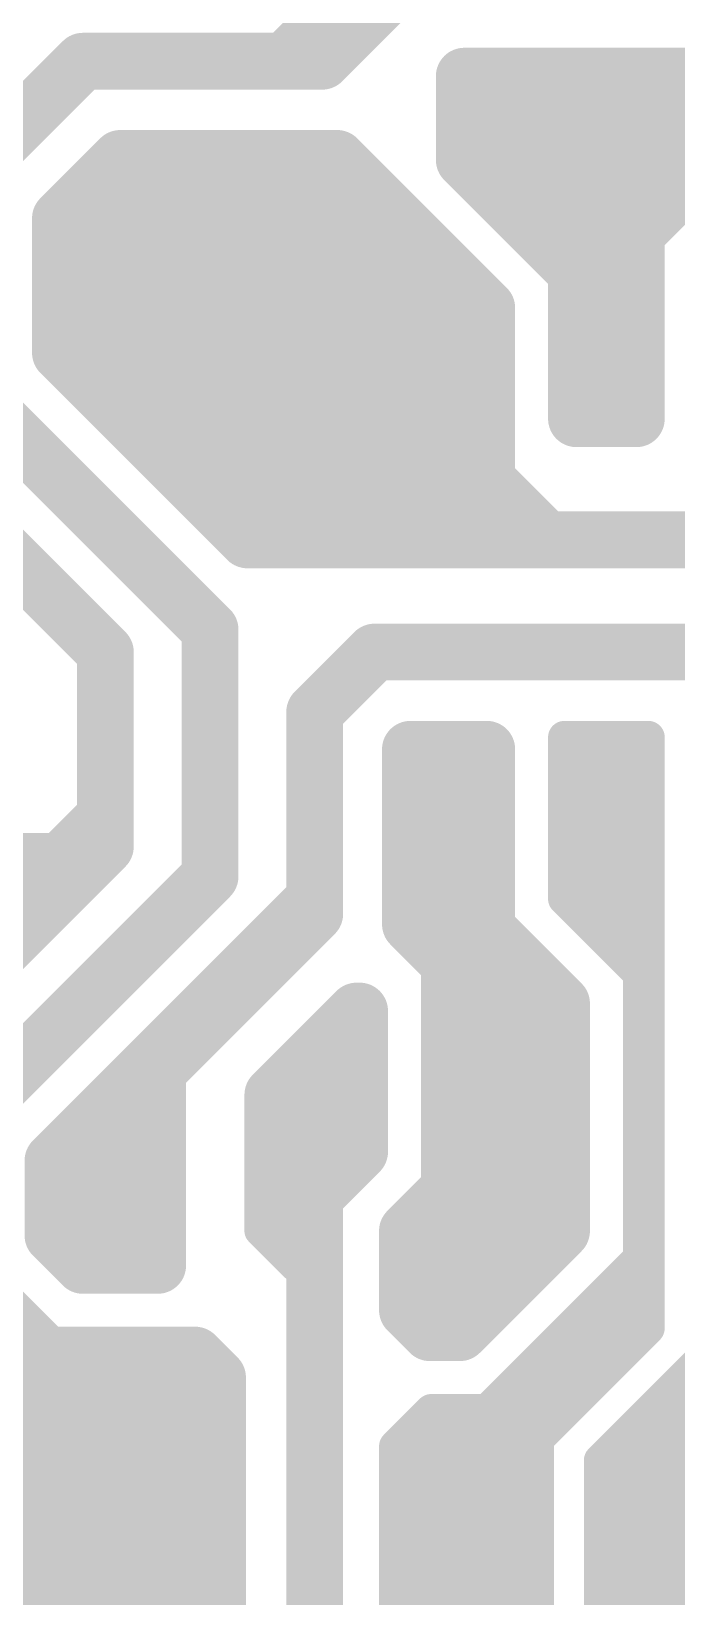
# Model space of a CAD drawing. Extents: x 13 to 23.9, y 0.2 to 11.6.
# Drawn here: x 14.14 to 14.572, y 9.129 to 10.175 of the extents above; entities that cross this region are included whole.
import ezdxf

# ---------------------------------------------------------------- set-up
doc = ezdxf.new("R2010")
doc.units = 0
doc.header["$MEASUREMENT"] = 0
doc.layers.add('BOTTOM', color=250, linetype='Continuous')
doc.layers.get('0').off()

# ---------------------------------------------------------------- blocks, each defined once
blk = doc.blocks.new('UNIT_DISC')
at = {"linetype": 'Continuous', "const_width": 0.5}
blk.add_lwpolyline([(0.25, 0, 1), (-0.25, 0, 1)], format="xyb", close=True, dxfattribs=at)
blk = doc.blocks.new('SHAPE_EL_780_780_0_0_0_0')
at = {"xscale": 0.078, "yscale": 0.078, "zscale": 0.078}
blk.add_blockref('UNIT_DISC', (0, 0), dxfattribs=at)
blk = doc.blocks.new('P_EX78Y78D16A')
at = {"layer": 'BOTTOM'}
blk.add_blockref('SHAPE_EL_780_780_0_0_0_0', (0, 0), dxfattribs=at)
blk = doc.blocks.new('R1')
for p in [(13.85, 9.9), (14.25, 9.9)]:
    blk.add_blockref('P_EX78Y78D16A', p)
blk = doc.blocks.new('J6')
for p in [(13.8, 10.06), (14.2, 10.06)]:
    blk.add_blockref('P_EX78Y78D16A', p)
blk = doc.blocks.new('J5')
for p in [(13.78, 9.38), (14.18, 9.38)]:
    blk.add_blockref('P_EX78Y78D16A', p)
blk = doc.blocks.new('J7')
for p in [(14.325, 10.025), (14.325, 9.425)]:
    blk.add_blockref('P_EX78Y78D16A', p)
blk = doc.blocks.new('R6')
for p in [(14.475, 10.5), (14.476, 10.1)]:
    blk.add_blockref('P_EX78Y78D16A', p)
blk = doc.blocks.new('C2')
for p in [(14.475, 9.5), (14.675, 9.5)]:
    blk.add_blockref('P_EX78Y78D16A', p)
blk = doc.blocks.new('R4')
for p in [(14.425, 9.2), (14.825, 9.2)]:
    blk.add_blockref('P_EX78Y78D16A', p)
blk = doc.blocks.new('R5')
for p in [(14.425, 9.35), (14.825, 9.35)]:
    blk.add_blockref('P_EX78Y78D16A', p)
blk = doc.blocks.new('SHAPE_OV_780_1000_0_0_0_0')
at = {"linetype": 'Continuous', "const_width": 0.078}
blk.add_lwpolyline([(0, -0.011), (0, 0.011)], dxfattribs=at)
at = {"xscale": 0.078, "yscale": 0.078, "zscale": 0.078}
for p in [(0, 0.011), (0, -0.011)]:
    blk.add_blockref('UNIT_DISC', p, dxfattribs=at)
blk = doc.blocks.new('P_OX78Y100D16A')
at = {"layer": 'BOTTOM'}
blk.add_blockref('SHAPE_OV_780_1000_0_0_0_0', (0, 0), dxfattribs=at)
blk = doc.blocks.new('U1')
for p in [(14.425, 9.95), (14.525, 9.95), (14.625, 9.95), (14.725, 9.95), (14.425, 9.65), (14.525, 9.65), (14.625, 9.65), (14.725, 9.65)]:
    blk.add_blockref('P_OX78Y100D16A', p)
blk = doc.blocks.new('POLY_S23_L2_26307')
at = {"layer": 'BOTTOM'}
for points in [[(14.275, 10.587), (13.862, 10.162), (13.85, 11.125)], [(14.137, 10.425), (13.862, 10.162), (14.275, 10.587)]]:
    blk.add_solid(points, dxfattribs=at)
blk = doc.blocks.new('POLY_S7_L2_26378')
at = {"layer": 'BOTTOM'}
for points in [[(14.658, 10.141), (14.569, 10.069), (14.441, 10.139)], [(14.672, 10.13), (14.569, 10.069), (14.658, 10.141)], [(14.441, 10.139), (14.569, 10.069), (14.435, 10.084)], [(14.638, 10.07), (14.569, 10.069), (14.672, 10.13)], [(14.435, 10.084), (14.569, 10.069), (14.528, 10.011)]]:
    blk.add_solid(points, dxfattribs=at)
blk = doc.blocks.new('POLY_S4_L2_26336')
at = {"layer": 'BOTTOM'}
blk.add_solid([(14.175, 9.26), (14.06, 9.26), (14.185, 8.885), (14.06, 9.04)], dxfattribs=at)
blk = doc.blocks.new('POLY_S8_L2_26354')
at = {"layer": 'BOTTOM'}
for points in [[(14.155, 9.29), (14.165, 9.2), (14.105, 9.305)], [(14.105, 9.305), (14.165, 9.2), (14.105, 9.25)], [(14.245, 9.29), (14.165, 9.2), (14.155, 9.29)], [(14.265, 9.26), (14.165, 9.2), (14.245, 9.29)], [(14.265, 8.83), (14.165, 9.2), (14.265, 9.26)], [(14.18, 8.83), (14.165, 9.2), (14.265, 8.83)]]:
    blk.add_solid(points, dxfattribs=at)
blk = doc.blocks.new('POLY_S10_L2_26346')
at = {"layer": 'BOTTOM'}
for points in [[(14.595, 9.305), (14.59, 9.245), (14.58, 9.275)], [(14.52, 9.215), (14.58, 9.275), (14.52, 8.99)], [(14.52, 8.99), (14.58, 9.275), (14.58, 8.985)], [(14.58, 8.985), (14.58, 9.275), (14.605, 9.01)], [(14.58, 9.275), (14.59, 9.245), (14.605, 9.01)], [(14.73, 9.115), (14.605, 9.01), (14.59, 9.245)], [(14.925, 9.01), (14.605, 9.01), (14.82, 9.115)], [(14.82, 9.115), (14.605, 9.01), (14.73, 9.115)]]:
    blk.add_solid(points, dxfattribs=at)
blk = doc.blocks.new('POLY_S10_L2_26343')
at = {"layer": 'BOTTOM'}
for points in [[(14.34, 10.095), (14.155, 9.965), (14.21, 10.1)], [(14.21, 10.1), (14.155, 9.965), (14.165, 10.055)], [(14.45, 9.99), (14.155, 9.965), (14.34, 10.095)], [(14.45, 9.89), (14.155, 9.965), (14.45, 9.99)], [(14.255, 9.86), (14.155, 9.965), (14.315, 9.825)], [(14.315, 9.825), (14.155, 9.965), (14.48, 9.84)], [(14.48, 9.84), (14.155, 9.965), (14.45, 9.89)]]:
    blk.add_solid(points, dxfattribs=at)

msp = doc.modelspace()

# ---------------------------------------------------------------- linework, layer by layer
at = {"layer": 'BOTTOM', "linetype": 'Continuous'}
for points, const_width in [([(14.335, 10.155), (14.425, 10.245)], 0.038), ([(14.315, 10.16), (14.35, 10.195)], 0.038), ([(14.09, 10.07), (14.175, 10.155)], 0.038), ([(14.175, 10.155), (14.335, 10.155)], 0.038), ([(14.43, 10.145), (14.671, 10.145)], 0.038), ([(14.43, 10.089), (14.43, 10.145)], 0.038), ([(14.475, 10.1), (14.525, 10.05)], 0.02), ([(14.16, 10.05), (14.2, 10.09)], 0.038), ([(14.2, 10.09), (14.345, 10.09)], 0.038), ([(14.2, 10.09), (14.31, 10.09)], 0.038), ([(14.22, 10.09), (14.345, 10.09)], 0.038), ([(14.31, 10.09), (14.42, 9.98)], 0.038), ([(14.345, 10.09), (14.445, 9.99)], 0.038), ([(14.345, 10.09), (14.445, 9.99)], 0.038), ([(14.43, 10.089), (14.505, 10.014)], 0.038), ([(14.545, 10.04), (14.581, 10.076)], 0.038), ([(14.581, 10.076), (14.635, 10.076)], 0.038), ([(14.2, 10.06), (14.31, 10.06)], 0.038), ([(14.31, 10.06), (14.42, 9.95)], 0.038), ([(14.37, 10.065), (14.445, 9.99)], 0.038), ([(14.16, 10.015), (14.16, 10.05)], 0.038), ([(14.315, 10.055), (14.425, 9.945)], 0.038), ([(14.195, 10.045), (14.285, 10.045)], 0.038), ([(14.285, 10.045), (14.39, 9.94)], 0.038), ([(14.295, 10.04), (14.395, 9.94)], 0.038), ([(14.525, 9.95), (14.525, 10.037)], 0.048), ([(14.525, 9.962), (14.525, 10.05)], 0.02), ([(14.525, 9.95), (14.525, 10.05)], 0.02), ([(14.545, 9.916), (14.545, 10.04)], 0.038), ([(14.16, 9.96), (14.16, 10.03)], 0.038), ([(14.275, 10.03), (14.39, 9.915)], 0.038), ([(14.325, 9.975), (14.325, 10.037)], 0.02), ([(14.16, 10.015), (14.285, 10.015)], 0.038), ([(14.505, 9.916), (14.505, 10.014)], 0.038), ([(14.445, 9.915), (14.445, 9.99)], 0.038), ([(14.445, 9.96), (14.445, 9.99)], 0.038), ([(14.445, 9.942), (14.445, 9.99)], 0.038), ([(14.42, 9.94), (14.42, 9.98)], 0.038), ([(14.16, 9.96), (14.285, 9.835)], 0.038), ([(14.445, 9.917), (14.445, 9.956)], 0.038), ([(14.09, 9.945), (14.26, 9.775)], 0.038), ([(14.185, 9.95), (14.255, 9.95)], 0.038), ([(14.185, 9.935), (14.185, 9.95)], 0.038), ([(14.255, 9.95), (14.37, 9.835)], 0.038), ([(14.445, 9.875), (14.445, 9.95)], 0.038), ([(14.445, 9.915), (14.445, 9.95)], 0.038), ([(14.185, 9.935), (14.285, 9.835)], 0.038), ([(14.22, 9.935), (14.32, 9.835)], 0.038), ([(14.39, 9.94), (14.42, 9.94)], 0.038), ([(14.395, 9.94), (14.425, 9.94)], 0.038), ([(14.03, 9.92), (14.19, 9.76)], 0.038), ([(14.03, 9.92), (14.19, 9.76)], 0.038), ([(14.39, 9.915), (14.445, 9.915)], 0.038), ([(14.444, 9.917), (14.445, 9.917)], 0.038), ([(14.505, 9.916), (14.537, 9.916)], 0.038), ([(14.522, 9.916), (14.545, 9.916)], 0.038), ([(14.26, 9.91), (14.33, 9.84)], 0.038), ([(14.445, 9.875), (14.485, 9.835)], 0.038), ([(14.285, 9.835), (14.435, 9.835)], 0.038), ([(14.285, 9.835), (14.5, 9.835)], 0.038), ([(14.32, 9.835), (14.41, 9.835)], 0.038), ([(14.37, 9.835), (14.685, 9.835)], 0.038), ([(14.26, 9.725), (14.26, 9.775)], 0.038), ([(14.19, 9.63), (14.19, 9.76)], 0.038), ([(14.19, 9.73), (14.19, 9.76)], 0.038), ([(14.33, 9.72), (14.37, 9.76)], 0.038), ([(14.37, 9.76), (14.665, 9.76)], 0.038), ([(14.48, 9.76), (14.67, 9.76)], 0.038), ([(14.19, 9.63), (14.19, 9.74)], 0.038), ([(14.26, 9.61), (14.26, 9.73)], 0.038), ([(14.33, 9.585), (14.33, 9.72)], 0.038), ([(14.394, 9.695), (14.445, 9.695)], 0.038), ([(14.394, 9.578), (14.394, 9.695)], 0.038), ([(14.445, 9.575), (14.445, 9.695)], 0.038), ([(14.497, 9.595), (14.497, 9.703)], 0.022), ([(14.497, 9.703), (14.553, 9.703)], 0.022), ([(14.553, 9.308), (14.553, 9.703)], 0.022), ([(14.508, 9.691), (14.54, 9.691)], 0.022), ([(14.54, 9.57), (14.54, 9.691)], 0.022), ([(14.425, 9.65), (14.425, 9.675)], 0.048), ([(14.512, 9.637), (14.512, 9.675)], 0.038), ([(14.412, 9.612), (14.412, 9.662)], 0.038), ([(14.525, 9.575), (14.525, 9.662)], 0.02), ([(14.16, 9.62), (14.19, 9.65)], 0.038), ([(14.19, 9.63), (14.19, 9.65)], 0.038), ([(14.425, 9.599), (14.425, 9.65)], 0.02), ([(14.115, 9.555), (14.19, 9.63)], 0.038), ([(14.16, 9.6), (14.19, 9.63)], 0.038), ([(14.507, 9.639), (14.51, 9.636)], 0.022), ([(14.08, 9.62), (14.16, 9.62)], 0.038), ([(14.51, 9.594), (14.51, 9.636)], 0.022), ([(14.065, 9.415), (14.26, 9.61)], 0.038), ([(14.095, 9.445), (14.26, 9.61)], 0.038), ([(14.414, 9.576), (14.414, 9.619)], 0.038), ([(14.1, 9.6), (14.16, 9.6)], 0.038), ([(14.1, 9.6), (14.16, 9.6)], 0.038), ([(14.425, 9.537), (14.425, 9.612)], 0.02), ([(14.155, 9.42), (14.33, 9.595)], 0.038), ([(14.195, 9.455), (14.325, 9.585)], 0.038), ([(14.2, 9.46), (14.32, 9.58)], 0.038), ([(14.2, 9.46), (14.32, 9.58)], 0.038), ([(14.225, 9.48), (14.33, 9.585)], 0.038), ([(14.394, 9.578), (14.42, 9.552)], 0.038), ([(14.497, 9.595), (14.547, 9.545)], 0.022), ([(14.414, 9.576), (14.466, 9.524)], 0.038), ([(14.445, 9.575), (14.495, 9.525)], 0.038), ([(14.525, 9.575), (14.55, 9.55)], 0.02), ([(14.42, 9.401), (14.42, 9.552)], 0.038), ([(14.443, 9.368), (14.443, 9.549)], 0.038), ([(14.547, 9.485), (14.547, 9.545)], 0.022), ([(14.55, 9.412), (14.55, 9.55)], 0.02), ([(14.55, 9.425), (14.55, 9.55)], 0.02), ([(14.425, 9.537), (14.462, 9.5)], 0.02), ([(14.302, 9.464), (14.358, 9.52)], 0.038), ([(14.358, 9.52), (14.36, 9.52)], 0.038), ([(14.36, 9.426), (14.36, 9.52)], 0.038), ([(14.466, 9.372), (14.466, 9.524)], 0.038), ([(14.495, 9.409), (14.495, 9.525)], 0.038), ([(14.547, 9.354), (14.547, 9.504)], 0.022), ([(14.312, 9.462), (14.337, 9.487)], 0.048), ([(14.348, 9.475), (14.348, 9.495)], 0.02), ([(14.462, 9.5), (14.475, 9.5)], 0.02), ([(14.475, 9.475), (14.475, 9.5)], 0.02), ([(14.225, 9.35), (14.225, 9.48)], 0.038), ([(14.546, 9.355), (14.546, 9.486)], 0.02), ([(14.55, 9.337), (14.55, 9.487)], 0.02), ([(14.302, 9.432), (14.302, 9.464)], 0.038), ([(14.312, 9.45), (14.312, 9.462)], 0.048), ([(14.332, 9.459), (14.348, 9.475)], 0.02), ([(14.425, 9.425), (14.475, 9.475)], 0.02), ([(14.175, 9.435), (14.195, 9.455)], 0.038), ([(14.2, 9.4), (14.2, 9.46)], 0.038), ([(14.2, 9.4), (14.2, 9.46)], 0.038), ([(14.33, 9.445), (14.345, 9.46)], 0.038), ([(14.293, 9.373), (14.293, 9.452)], 0.02), ([(14.33, 9.425), (14.33, 9.445)], 0.038), ([(14.175, 9.35), (14.175, 9.435)], 0.038), ([(14.2, 9.365), (14.2, 9.435)], 0.038), ([(14.302, 9.432), (14.326, 9.408)], 0.038), ([(14.312, 9.375), (14.312, 9.437)], 0.038), ([(14.495, 9.373), (14.495, 9.435)], 0.038), ([(14.328, 9.394), (14.36, 9.426)], 0.038), ([(14.33, 8.91), (14.33, 9.425)], 0.038), ([(14.325, 9.35), (14.325, 9.437)], 0.02), ([(14.55, 9.337), (14.55, 9.437)], 0.02), ([(14.155, 9.37), (14.155, 9.42)], 0.038), ([(14.425, 9.362), (14.425, 9.425)], 0.02), ([(14.392, 9.373), (14.42, 9.401)], 0.038), ([(14.328, 9.352), (14.328, 9.394)], 0.038), ([(14.155, 9.37), (14.175, 9.35)], 0.038), ([(14.325, 9.225), (14.325, 9.387)], 0.02), ([(14.392, 9.32), (14.392, 9.373)], 0.038), ([(14.412, 9.362), (14.425, 9.375)], 0.038), ([(14.425, 9.362), (14.425, 9.375)], 0.038), ([(14.427, 9.305), (14.495, 9.373)], 0.038), ([(14.293, 9.373), (14.317, 9.349)], 0.02), ([(14.412, 9.312), (14.412, 9.362)], 0.038), ([(14.425, 9.362), (14.437, 9.35)], 0.038), ([(14.175, 9.35), (14.215, 9.35)], 0.038), ([(14.175, 9.35), (14.195, 9.35)], 0.038), ([(14.195, 9.35), (14.225, 9.35)], 0.038), ([(14.437, 9.244), (14.547, 9.354)], 0.022), ([(14.445, 9.254), (14.546, 9.355)], 0.02), ([(14.109, 9.343), (14.166, 9.286)], 0.022), ([(14.425, 9.212), (14.55, 9.337)], 0.02), ([(14.425, 9.212), (14.55, 9.337)], 0.02), ([(14.11, 9.32), (14.14, 9.29)], 0.038), ([(14.392, 9.32), (14.407, 9.305)], 0.038), ([(14.407, 9.305), (14.427, 9.305)], 0.038), ([(14.462, 9.235), (14.54, 9.313)], 0.022), ([(14.479, 9.234), (14.553, 9.308)], 0.022), ([(14.14, 9.29), (14.225, 9.29)], 0.038), ([(14.215, 9.29), (14.25, 9.29)], 0.038), ([(14.25, 9.29), (14.265, 9.275)], 0.038), ([(14.166, 9.284), (14.166, 9.286)], 0.022), ([(14.265, 8.835), (14.265, 9.275)], 0.038), ([(14.52, 9.22), (14.59, 9.29)], 0.02), ([(14.521, 9.217), (14.59, 9.286)], 0.02), ([(14.1, 9.26), (14.17, 9.19)], 0.038), ([(14.384, 9.229), (14.408, 9.253)], 0.022), ([(14.383, 9.229), (14.408, 9.254)], 0.02), ([(14.408, 9.253), (14.444, 9.253)], 0.022), ([(14.408, 9.254), (14.445, 9.254)], 0.02), ([(14.4, 9.212), (14.425, 9.237)], 0.038), ([(14.325, 8.987), (14.325, 9.237)], 0.02), ([(14.437, 9.175), (14.437, 9.225)], 0.038), ([(14.462, 9.033), (14.462, 9.235)], 0.022), ([(14.479, 9.022), (14.479, 9.234)], 0.022), ([(14.384, 9.021), (14.384, 9.229)], 0.022), ([(14.4, 9.187), (14.4, 9.212)], 0.038), ([(14.425, 9.162), (14.425, 9.212)], 0.02), ([(14.52, 8.985), (14.52, 9.22)], 0.02), ([(14.521, 9.049), (14.521, 9.217)], 0.02), ([(14.425, 9.05), (14.425, 9.2)], 0.02), ([(14.17, 8.94), (14.17, 9.19)], 0.038), ([(14.17, 9.13), (14.17, 9.19)], 0.038), ([(14.443, 9.065), (14.443, 9.188)], 0.022), ([(14.398, 9.083), (14.398, 9.177)], 0.038), ([(14.406, 9.023), (14.406, 9.185)], 0.022)]:
    msp.add_lwpolyline(points, dxfattribs=dict(at, const_width=const_width))

# ---------------------------------------------------------------- block references
for name in ['POLY_S23_L2_26307', 'R6', 'POLY_S7_L2_26378', 'J6', 'POLY_S10_L2_26343', 'J7', 'U1', 'R1', 'C2', 'J5', 'R5', 'POLY_S8_L2_26354', 'POLY_S10_L2_26346', 'POLY_S4_L2_26336', 'R4']:
    msp.add_blockref(name, (0, 0))
at = {"layer": 'BOTTOM'}
for p, xscale, yscale, zscale in [((14.175, 10.155), 0.038, 0.038, 0.038), ((14.175, 10.155), 0.038, 0.038, 0.038), ((14.315, 10.16), 0.038, 0.038, 0.038), ((14.335, 10.155), 0.038, 0.038, 0.038), ((14.335, 10.155), 0.038, 0.038, 0.038), ((14.43, 10.145), 0.038, 0.038, 0.038), ((14.43, 10.145), 0.038, 0.038, 0.038), ((14.475, 10.1), 0.02, 0.02, 0.02), ((14.2, 10.09), 0.038, 0.038, 0.038), ((14.2, 10.09), 0.038, 0.038, 0.038), ((14.2, 10.09), 0.038, 0.038, 0.038), ((14.22, 10.09), 0.038, 0.038, 0.038), ((14.31, 10.09), 0.038, 0.038, 0.038), ((14.31, 10.09), 0.038, 0.038, 0.038), ((14.345, 10.09), 0.038, 0.038, 0.038), ((14.345, 10.09), 0.038, 0.038, 0.038), ((14.345, 10.09), 0.038, 0.038, 0.038), ((14.345, 10.09), 0.038, 0.038, 0.038), ((14.43, 10.089), 0.038, 0.038, 0.038), ((14.43, 10.089), 0.038, 0.038, 0.038), ((14.581, 10.076), 0.038, 0.038, 0.038), ((14.581, 10.076), 0.038, 0.038, 0.038), ((14.2, 10.06), 0.038, 0.038, 0.038), ((14.31, 10.06), 0.038, 0.038, 0.038), ((14.31, 10.06), 0.038, 0.038, 0.038), ((14.37, 10.065), 0.038, 0.038, 0.038), ((14.16, 10.05), 0.038, 0.038, 0.038), ((14.16, 10.05), 0.038, 0.038, 0.038), ((14.315, 10.055), 0.038, 0.038, 0.038), ((14.195, 10.045), 0.038, 0.038, 0.038), ((14.285, 10.045), 0.038, 0.038, 0.038), ((14.285, 10.045), 0.038, 0.038, 0.038), ((14.295, 10.04), 0.038, 0.038, 0.038), ((14.525, 10.037), 0.048, 0.048, 0.048), ((14.525, 10.05), 0.02, 0.02, 0.02), ((14.525, 10.05), 0.02, 0.02, 0.02), ((14.525, 10.05), 0.02, 0.02, 0.02), ((14.545, 10.04), 0.038, 0.038, 0.038), ((14.545, 10.04), 0.038, 0.038, 0.038), ((14.16, 10.03), 0.038, 0.038, 0.038), ((14.275, 10.03), 0.038, 0.038, 0.038), ((14.325, 10.037), 0.02, 0.02, 0.02), ((14.16, 10.015), 0.038, 0.038, 0.038), ((14.16, 10.015), 0.038, 0.038, 0.038), ((14.285, 10.015), 0.038, 0.038, 0.038), ((14.505, 10.014), 0.038, 0.038, 0.038), ((14.505, 10.014), 0.038, 0.038, 0.038), ((14.445, 9.99), 0.038, 0.038, 0.038), ((14.445, 9.99), 0.038, 0.038, 0.038), ((14.445, 9.99), 0.038, 0.038, 0.038), ((14.445, 9.99), 0.038, 0.038, 0.038), ((14.445, 9.99), 0.038, 0.038, 0.038), ((14.445, 9.99), 0.038, 0.038, 0.038), ((14.42, 9.98), 0.038, 0.038, 0.038), ((14.42, 9.98), 0.038, 0.038, 0.038), ((14.325, 9.975), 0.02, 0.02, 0.02), ((14.16, 9.96), 0.038, 0.038, 0.038), ((14.16, 9.96), 0.038, 0.038, 0.038), ((14.445, 9.96), 0.038, 0.038, 0.038), ((14.445, 9.956), 0.038, 0.038, 0.038), ((14.525, 9.95), 0.048, 0.048, 0.048), ((14.185, 9.95), 0.038, 0.038, 0.038), ((14.185, 9.95), 0.038, 0.038, 0.038), ((14.255, 9.95), 0.038, 0.038, 0.038), ((14.255, 9.95), 0.038, 0.038, 0.038), ((14.42, 9.95), 0.038, 0.038, 0.038), ((14.425, 9.945), 0.038, 0.038, 0.038), ((14.445, 9.95), 0.038, 0.038, 0.038), ((14.445, 9.95), 0.038, 0.038, 0.038), ((14.525, 9.962), 0.02, 0.02, 0.02), ((14.185, 9.935), 0.038, 0.038, 0.038), ((14.185, 9.935), 0.038, 0.038, 0.038), ((14.22, 9.935), 0.038, 0.038, 0.038), ((14.39, 9.94), 0.038, 0.038, 0.038), ((14.39, 9.94), 0.038, 0.038, 0.038), ((14.395, 9.94), 0.038, 0.038, 0.038), ((14.395, 9.94), 0.038, 0.038, 0.038), ((14.42, 9.94), 0.038, 0.038, 0.038), ((14.42, 9.94), 0.038, 0.038, 0.038), ((14.425, 9.94), 0.038, 0.038, 0.038), ((14.445, 9.942), 0.038, 0.038, 0.038), ((14.525, 9.95), 0.02, 0.02, 0.02), ((14.39, 9.915), 0.038, 0.038, 0.038), ((14.39, 9.915), 0.038, 0.038, 0.038), ((14.444, 9.917), 0.038, 0.038, 0.038), ((14.445, 9.917), 0.038, 0.038, 0.038), ((14.445, 9.917), 0.038, 0.038, 0.038), ((14.445, 9.915), 0.038, 0.038, 0.038), ((14.445, 9.915), 0.038, 0.038, 0.038), ((14.445, 9.915), 0.038, 0.038, 0.038), ((14.505, 9.916), 0.038, 0.038, 0.038), ((14.505, 9.916), 0.038, 0.038, 0.038), ((14.522, 9.916), 0.038, 0.038, 0.038), ((14.537, 9.916), 0.038, 0.038, 0.038), ((14.545, 9.916), 0.038, 0.038, 0.038), ((14.545, 9.916), 0.038, 0.038, 0.038), ((14.26, 9.91), 0.038, 0.038, 0.038), ((14.445, 9.875), 0.038, 0.038, 0.038), ((14.445, 9.875), 0.038, 0.038, 0.038), ((14.33, 9.84), 0.038, 0.038, 0.038), ((14.285, 9.835), 0.038, 0.038, 0.038), ((14.285, 9.835), 0.038, 0.038, 0.038), ((14.285, 9.835), 0.038, 0.038, 0.038), ((14.285, 9.835), 0.038, 0.038, 0.038), ((14.32, 9.835), 0.038, 0.038, 0.038), ((14.32, 9.835), 0.038, 0.038, 0.038), ((14.37, 9.835), 0.038, 0.038, 0.038), ((14.37, 9.835), 0.038, 0.038, 0.038), ((14.41, 9.835), 0.038, 0.038, 0.038), ((14.435, 9.835), 0.038, 0.038, 0.038), ((14.485, 9.835), 0.038, 0.038, 0.038), ((14.5, 9.835), 0.038, 0.038, 0.038), ((14.26, 9.775), 0.038, 0.038, 0.038), ((14.26, 9.775), 0.038, 0.038, 0.038), ((14.19, 9.76), 0.038, 0.038, 0.038), ((14.19, 9.76), 0.038, 0.038, 0.038), ((14.19, 9.76), 0.038, 0.038, 0.038), ((14.19, 9.76), 0.038, 0.038, 0.038), ((14.37, 9.76), 0.038, 0.038, 0.038), ((14.37, 9.76), 0.038, 0.038, 0.038), ((14.48, 9.76), 0.038, 0.038, 0.038), ((14.19, 9.74), 0.038, 0.038, 0.038), ((14.19, 9.73), 0.038, 0.038, 0.038), ((14.26, 9.73), 0.038, 0.038, 0.038), ((14.26, 9.725), 0.038, 0.038, 0.038), ((14.33, 9.72), 0.038, 0.038, 0.038), ((14.33, 9.72), 0.038, 0.038, 0.038), ((14.394, 9.695), 0.038, 0.038, 0.038), ((14.394, 9.695), 0.038, 0.038, 0.038), ((14.445, 9.695), 0.038, 0.038, 0.038), ((14.445, 9.695), 0.038, 0.038, 0.038), ((14.497, 9.703), 0.022, 0.022, 0.022), ((14.497, 9.703), 0.022, 0.022, 0.022), ((14.553, 9.703), 0.022, 0.022, 0.022), ((14.553, 9.703), 0.022, 0.022, 0.022), ((14.508, 9.691), 0.022, 0.022, 0.022), ((14.54, 9.691), 0.022, 0.022, 0.022), ((14.54, 9.691), 0.022, 0.022, 0.022), ((14.425, 9.675), 0.048, 0.048, 0.048), ((14.512, 9.675), 0.038, 0.038, 0.038), ((14.412, 9.662), 0.038, 0.038, 0.038), ((14.425, 9.65), 0.048, 0.048, 0.048), ((14.525, 9.662), 0.02, 0.02, 0.02), ((14.19, 9.65), 0.038, 0.038, 0.038), ((14.19, 9.65), 0.038, 0.038, 0.038), ((14.425, 9.65), 0.02, 0.02, 0.02), ((14.19, 9.63), 0.038, 0.038, 0.038), ((14.19, 9.63), 0.038, 0.038, 0.038), ((14.19, 9.63), 0.038, 0.038, 0.038), ((14.19, 9.63), 0.038, 0.038, 0.038), ((14.19, 9.63), 0.038, 0.038, 0.038), ((14.512, 9.637), 0.038, 0.038, 0.038), ((14.507, 9.639), 0.022, 0.022, 0.022), ((14.16, 9.62), 0.038, 0.038, 0.038), ((14.16, 9.62), 0.038, 0.038, 0.038), ((14.51, 9.636), 0.022, 0.022, 0.022), ((14.51, 9.636), 0.022, 0.022, 0.022), ((14.26, 9.61), 0.038, 0.038, 0.038), ((14.26, 9.61), 0.038, 0.038, 0.038), ((14.26, 9.61), 0.038, 0.038, 0.038), ((14.412, 9.612), 0.038, 0.038, 0.038), ((14.414, 9.619), 0.038, 0.038, 0.038), ((14.16, 9.6), 0.038, 0.038, 0.038), ((14.16, 9.6), 0.038, 0.038, 0.038), ((14.16, 9.6), 0.038, 0.038, 0.038), ((14.425, 9.612), 0.02, 0.02, 0.02), ((14.33, 9.595), 0.038, 0.038, 0.038), ((14.425, 9.599), 0.02, 0.02, 0.02), ((14.32, 9.58), 0.038, 0.038, 0.038), ((14.32, 9.58), 0.038, 0.038, 0.038), ((14.325, 9.585), 0.038, 0.038, 0.038), ((14.33, 9.585), 0.038, 0.038, 0.038), ((14.33, 9.585), 0.038, 0.038, 0.038), ((14.394, 9.578), 0.038, 0.038, 0.038), ((14.394, 9.578), 0.038, 0.038, 0.038), ((14.497, 9.595), 0.022, 0.022, 0.022), ((14.497, 9.595), 0.022, 0.022, 0.022), ((14.51, 9.594), 0.022, 0.022, 0.022), ((14.414, 9.576), 0.038, 0.038, 0.038), ((14.414, 9.576), 0.038, 0.038, 0.038), ((14.445, 9.575), 0.038, 0.038, 0.038), ((14.445, 9.575), 0.038, 0.038, 0.038), ((14.525, 9.575), 0.02, 0.02, 0.02), ((14.525, 9.575), 0.02, 0.02, 0.02), ((14.54, 9.57), 0.022, 0.022, 0.022), ((14.42, 9.552), 0.038, 0.038, 0.038), ((14.42, 9.552), 0.038, 0.038, 0.038), ((14.443, 9.549), 0.038, 0.038, 0.038), ((14.547, 9.545), 0.022, 0.022, 0.022), ((14.547, 9.545), 0.022, 0.022, 0.022), ((14.55, 9.55), 0.02, 0.02, 0.02), ((14.55, 9.55), 0.02, 0.02, 0.02), ((14.55, 9.55), 0.02, 0.02, 0.02), ((14.425, 9.537), 0.02, 0.02, 0.02), ((14.425, 9.537), 0.02, 0.02, 0.02), ((14.358, 9.52), 0.038, 0.038, 0.038), ((14.358, 9.52), 0.038, 0.038, 0.038), ((14.36, 9.52), 0.038, 0.038, 0.038), ((14.36, 9.52), 0.038, 0.038, 0.038), ((14.466, 9.524), 0.038, 0.038, 0.038), ((14.466, 9.524), 0.038, 0.038, 0.038), ((14.495, 9.525), 0.038, 0.038, 0.038), ((14.495, 9.525), 0.038, 0.038, 0.038), ((14.547, 9.504), 0.022, 0.022, 0.022), ((14.337, 9.487), 0.048, 0.048, 0.048), ((14.348, 9.495), 0.02, 0.02, 0.02), ((14.462, 9.5), 0.02, 0.02, 0.02), ((14.462, 9.5), 0.02, 0.02, 0.02), ((14.475, 9.5), 0.02, 0.02, 0.02), ((14.475, 9.5), 0.02, 0.02, 0.02), ((14.225, 9.48), 0.038, 0.038, 0.038), ((14.225, 9.48), 0.038, 0.038, 0.038), ((14.547, 9.485), 0.022, 0.022, 0.022), ((14.546, 9.486), 0.02, 0.02, 0.02), ((14.55, 9.487), 0.02, 0.02, 0.02), ((14.302, 9.464), 0.038, 0.038, 0.038), ((14.302, 9.464), 0.038, 0.038, 0.038), ((14.312, 9.462), 0.048, 0.048, 0.048), ((14.312, 9.462), 0.048, 0.048, 0.048), ((14.348, 9.475), 0.02, 0.02, 0.02), ((14.348, 9.475), 0.02, 0.02, 0.02), ((14.475, 9.475), 0.02, 0.02, 0.02), ((14.475, 9.475), 0.02, 0.02, 0.02), ((14.195, 9.455), 0.038, 0.038, 0.038), ((14.195, 9.455), 0.038, 0.038, 0.038), ((14.2, 9.46), 0.038, 0.038, 0.038), ((14.2, 9.46), 0.038, 0.038, 0.038), ((14.2, 9.46), 0.038, 0.038, 0.038), ((14.2, 9.46), 0.038, 0.038, 0.038), ((14.312, 9.45), 0.048, 0.048, 0.048), ((14.345, 9.46), 0.038, 0.038, 0.038), ((14.293, 9.452), 0.02, 0.02, 0.02), ((14.33, 9.445), 0.038, 0.038, 0.038), ((14.33, 9.445), 0.038, 0.038, 0.038), ((14.332, 9.459), 0.02, 0.02, 0.02), ((14.175, 9.435), 0.038, 0.038, 0.038), ((14.175, 9.435), 0.038, 0.038, 0.038), ((14.2, 9.435), 0.038, 0.038, 0.038), ((14.302, 9.432), 0.038, 0.038, 0.038), ((14.302, 9.432), 0.038, 0.038, 0.038), ((14.312, 9.437), 0.038, 0.038, 0.038), ((14.495, 9.435), 0.038, 0.038, 0.038), ((14.33, 9.425), 0.038, 0.038, 0.038), ((14.33, 9.425), 0.038, 0.038, 0.038), ((14.325, 9.437), 0.02, 0.02, 0.02), ((14.36, 9.426), 0.038, 0.038, 0.038), ((14.36, 9.426), 0.038, 0.038, 0.038), ((14.55, 9.437), 0.02, 0.02, 0.02), ((14.155, 9.42), 0.038, 0.038, 0.038), ((14.155, 9.42), 0.038, 0.038, 0.038), ((14.425, 9.425), 0.02, 0.02, 0.02), ((14.425, 9.425), 0.02, 0.02, 0.02), ((14.55, 9.425), 0.02, 0.02, 0.02), ((14.2, 9.4), 0.038, 0.038, 0.038), ((14.2, 9.4), 0.038, 0.038, 0.038), ((14.326, 9.408), 0.038, 0.038, 0.038), ((14.42, 9.401), 0.038, 0.038, 0.038), ((14.42, 9.401), 0.038, 0.038, 0.038), ((14.495, 9.409), 0.038, 0.038, 0.038), ((14.55, 9.412), 0.02, 0.02, 0.02), ((14.328, 9.394), 0.038, 0.038, 0.038), ((14.328, 9.394), 0.038, 0.038, 0.038), ((14.155, 9.37), 0.038, 0.038, 0.038), ((14.155, 9.37), 0.038, 0.038, 0.038), ((14.312, 9.375), 0.038, 0.038, 0.038), ((14.325, 9.387), 0.02, 0.02, 0.02), ((14.392, 9.373), 0.038, 0.038, 0.038), ((14.392, 9.373), 0.038, 0.038, 0.038), ((14.425, 9.375), 0.038, 0.038, 0.038), ((14.425, 9.375), 0.038, 0.038, 0.038), ((14.466, 9.372), 0.038, 0.038, 0.038), ((14.495, 9.373), 0.038, 0.038, 0.038), ((14.495, 9.373), 0.038, 0.038, 0.038), ((14.2, 9.365), 0.038, 0.038, 0.038), ((14.293, 9.373), 0.02, 0.02, 0.02), ((14.293, 9.373), 0.02, 0.02, 0.02), ((14.412, 9.362), 0.038, 0.038, 0.038), ((14.412, 9.362), 0.038, 0.038, 0.038), ((14.425, 9.362), 0.038, 0.038, 0.038), ((14.425, 9.362), 0.038, 0.038, 0.038), ((14.443, 9.368), 0.038, 0.038, 0.038), ((14.175, 9.35), 0.038, 0.038, 0.038), ((14.175, 9.35), 0.038, 0.038, 0.038), ((14.175, 9.35), 0.038, 0.038, 0.038), ((14.175, 9.35), 0.038, 0.038, 0.038), ((14.195, 9.35), 0.038, 0.038, 0.038), ((14.195, 9.35), 0.038, 0.038, 0.038), ((14.215, 9.35), 0.038, 0.038, 0.038), ((14.225, 9.35), 0.038, 0.038, 0.038), ((14.225, 9.35), 0.038, 0.038, 0.038), ((14.328, 9.352), 0.038, 0.038, 0.038), ((14.425, 9.362), 0.02, 0.02, 0.02), ((14.437, 9.35), 0.038, 0.038, 0.038), ((14.317, 9.349), 0.02, 0.02, 0.02), ((14.325, 9.35), 0.02, 0.02, 0.02), ((14.547, 9.354), 0.022, 0.022, 0.022), ((14.546, 9.355), 0.02, 0.02, 0.02), ((14.547, 9.354), 0.022, 0.022, 0.022), ((14.546, 9.355), 0.02, 0.02, 0.02), ((14.55, 9.337), 0.02, 0.02, 0.02), ((14.55, 9.337), 0.02, 0.02, 0.02), ((14.55, 9.337), 0.02, 0.02, 0.02), ((14.55, 9.337), 0.02, 0.02, 0.02), ((14.392, 9.32), 0.038, 0.038, 0.038), ((14.392, 9.32), 0.038, 0.038, 0.038), ((14.412, 9.312), 0.038, 0.038, 0.038), ((14.407, 9.305), 0.038, 0.038, 0.038), ((14.407, 9.305), 0.038, 0.038, 0.038), ((14.427, 9.305), 0.038, 0.038, 0.038), ((14.427, 9.305), 0.038, 0.038, 0.038), ((14.54, 9.313), 0.022, 0.022, 0.022), ((14.553, 9.308), 0.022, 0.022, 0.022), ((14.553, 9.308), 0.022, 0.022, 0.022), ((14.14, 9.29), 0.038, 0.038, 0.038), ((14.14, 9.29), 0.038, 0.038, 0.038), ((14.215, 9.29), 0.038, 0.038, 0.038), ((14.225, 9.29), 0.038, 0.038, 0.038), ((14.25, 9.29), 0.038, 0.038, 0.038), ((14.25, 9.29), 0.038, 0.038, 0.038), ((14.166, 9.286), 0.022, 0.022, 0.022), ((14.166, 9.286), 0.022, 0.022, 0.022), ((14.166, 9.284), 0.022, 0.022, 0.022), ((14.265, 9.275), 0.038, 0.038, 0.038), ((14.265, 9.275), 0.038, 0.038, 0.038), ((14.408, 9.253), 0.022, 0.022, 0.022), ((14.408, 9.253), 0.022, 0.022, 0.022), ((14.408, 9.254), 0.02, 0.02, 0.02), ((14.408, 9.254), 0.02, 0.02, 0.02), ((14.444, 9.253), 0.022, 0.022, 0.022), ((14.445, 9.254), 0.02, 0.02, 0.02), ((14.445, 9.254), 0.02, 0.02, 0.02), ((14.425, 9.237), 0.038, 0.038, 0.038), ((14.437, 9.244), 0.022, 0.022, 0.022), ((14.325, 9.237), 0.02, 0.02, 0.02), ((14.437, 9.225), 0.038, 0.038, 0.038), ((14.462, 9.235), 0.022, 0.022, 0.022), ((14.462, 9.235), 0.022, 0.022, 0.022), ((14.479, 9.234), 0.022, 0.022, 0.022), ((14.479, 9.234), 0.022, 0.022, 0.022), ((14.325, 9.225), 0.02, 0.02, 0.02), ((14.384, 9.229), 0.022, 0.022, 0.022), ((14.384, 9.229), 0.022, 0.022, 0.022), ((14.383, 9.229), 0.02, 0.02, 0.02), ((14.4, 9.212), 0.038, 0.038, 0.038), ((14.4, 9.212), 0.038, 0.038, 0.038), ((14.425, 9.212), 0.02, 0.02, 0.02), ((14.425, 9.212), 0.02, 0.02, 0.02), ((14.425, 9.212), 0.02, 0.02, 0.02), ((14.52, 9.22), 0.02, 0.02, 0.02), ((14.52, 9.22), 0.02, 0.02, 0.02), ((14.521, 9.217), 0.02, 0.02, 0.02), ((14.521, 9.217), 0.02, 0.02, 0.02), ((14.425, 9.2), 0.02, 0.02, 0.02), ((14.17, 9.19), 0.038, 0.038, 0.038), ((14.17, 9.19), 0.038, 0.038, 0.038), ((14.17, 9.19), 0.038, 0.038, 0.038), ((14.4, 9.187), 0.038, 0.038, 0.038), ((14.443, 9.188), 0.022, 0.022, 0.022), ((14.398, 9.177), 0.038, 0.038, 0.038), ((14.406, 9.185), 0.022, 0.022, 0.022), ((14.437, 9.175), 0.038, 0.038, 0.038), ((14.425, 9.162), 0.02, 0.02, 0.02), ((14.17, 9.13), 0.038, 0.038, 0.038)]:
    msp.add_blockref('UNIT_DISC', p, dxfattribs=dict(at, xscale=xscale, yscale=yscale, zscale=zscale))

doc.saveas('drawing.dxf')
